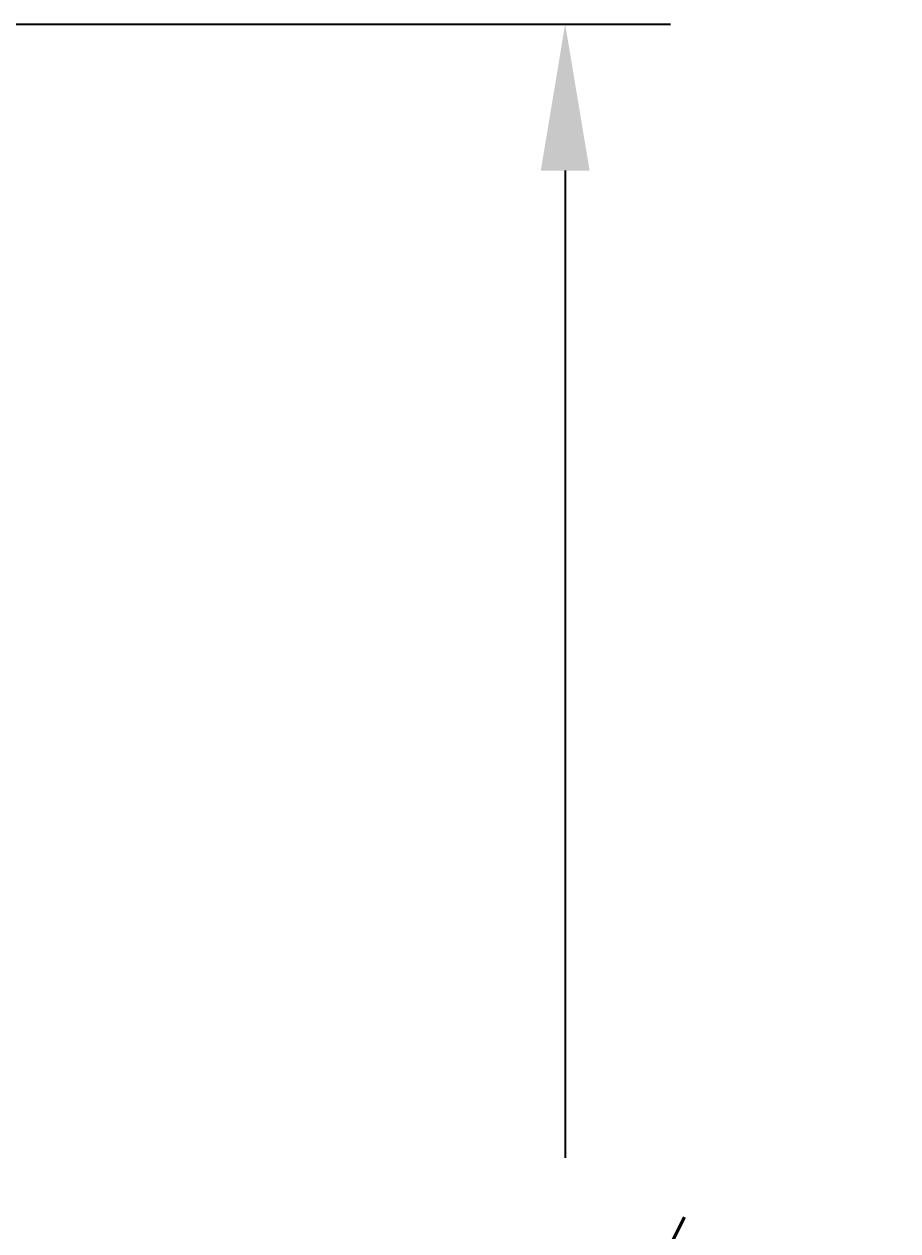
# Model space of a CAD drawing. Header units: inches. Extents: x 3.8 to 36.3, y 0.9 to 43.6.
# Drawn here: x 29.109 to 30.601, y 17.634 to 19.693 of the extents above; entities that cross this region are included whole.
import ezdxf

# ---------------------------------------------------------------- set-up
doc = ezdxf.new("R2010")
doc.units = ezdxf.units.IN
doc.header["$MEASUREMENT"] = 0
doc.layers.add('R-ANNO-DIMS', color=3, linetype='Continuous')
doc.styles.add('SWTSTEXT', font='romans.shx')
doc.dimstyles.new('SWTSARCH', dxfattribs={"dimtxt": 0.25, "dimasz": 0.25, "dimexe": 0.179688, "dimexo": 0.0625, "dimgap": 0.125, "dimtad": 1, "dimtih": 1, "dimtoh": 1, "dimdec": 4, "dimzin": 4, "dimdsep": 46, "dimlunit": 4, "dimtxsty": 'SWTSTEXT', "dimcen": 0.1875, "dimdle": 0.179688, "dimclrd": 256, "dimclre": 256, "dimclrt": 256, "dimadec": 0, "dimazin": 1, "dimtfac": 1, "dimtdec": 4, "dimtofl": 0, "dimtmove": 0, "dimatfit": 3, "dimfxl": 0, "dimfrac": 2, "dimtolj": 1, "dimtzin": 4, "dimlwd": -1, "dimlwe": -1, "dimarcsym": 0})

# ---------------------------------------------------------------- blocks, each defined once
blk = doc.blocks.new('*D15')
at = {"layer": 'Defpoints', "color": 0}
for p in [(28.327, 19.6931), (30.0328, 19.6931), (28.327, 15.1931)]:
    blk.add_point(p, dxfattribs=at)
at = {"layer": 'R-ANNO-DIMS'}
for p, q in [((28.3895, 19.6931), (30.2125, 19.6931)), ((30.0328, 19.4431), (30.0328, 17.7586)), ((30.0328, 15.4431), (30.0328, 17.1276)), ((28.3895, 15.1931), (30.2125, 15.1931))]:
    blk.add_line(p, q, dxfattribs=at)
for points in [[(29.9912, 19.4431), (30.0745, 19.4431), (30.0328, 19.6931)], [(29.9912, 15.4431), (30.0745, 15.4431), (30.0328, 15.1931)]]:
    blk.add_solid(points, dxfattribs=at)
at = {"layer": 'R-ANNO-DIMS', "insert": (30.0328, 17.4431), "char_height": 0.25, "attachment_point": 5, "style": 'SWTSTEXT'}
blk.add_mtext('\\A1;4 1/2"', dxfattribs=at)

msp = doc.modelspace()

# ---------------------------------------------------------------- dimensions: what is measured, and where the dimension line sits
at = {"layer": 'R-ANNO-DIMS'}
dim = msp.add_linear_dim(base=(30.03282, 19.69307), p1=(28.32702, 15.19307), p2=(28.32702, 19.69307), angle=90, dimstyle='SWTSARCH', dxfattribs=at)
dim.commit()
dim.dimension.update_dxf_attribs({"geometry": '*D15', "text_midpoint": (30.03282, 17.44307)})

doc.saveas('drawing.dxf')
